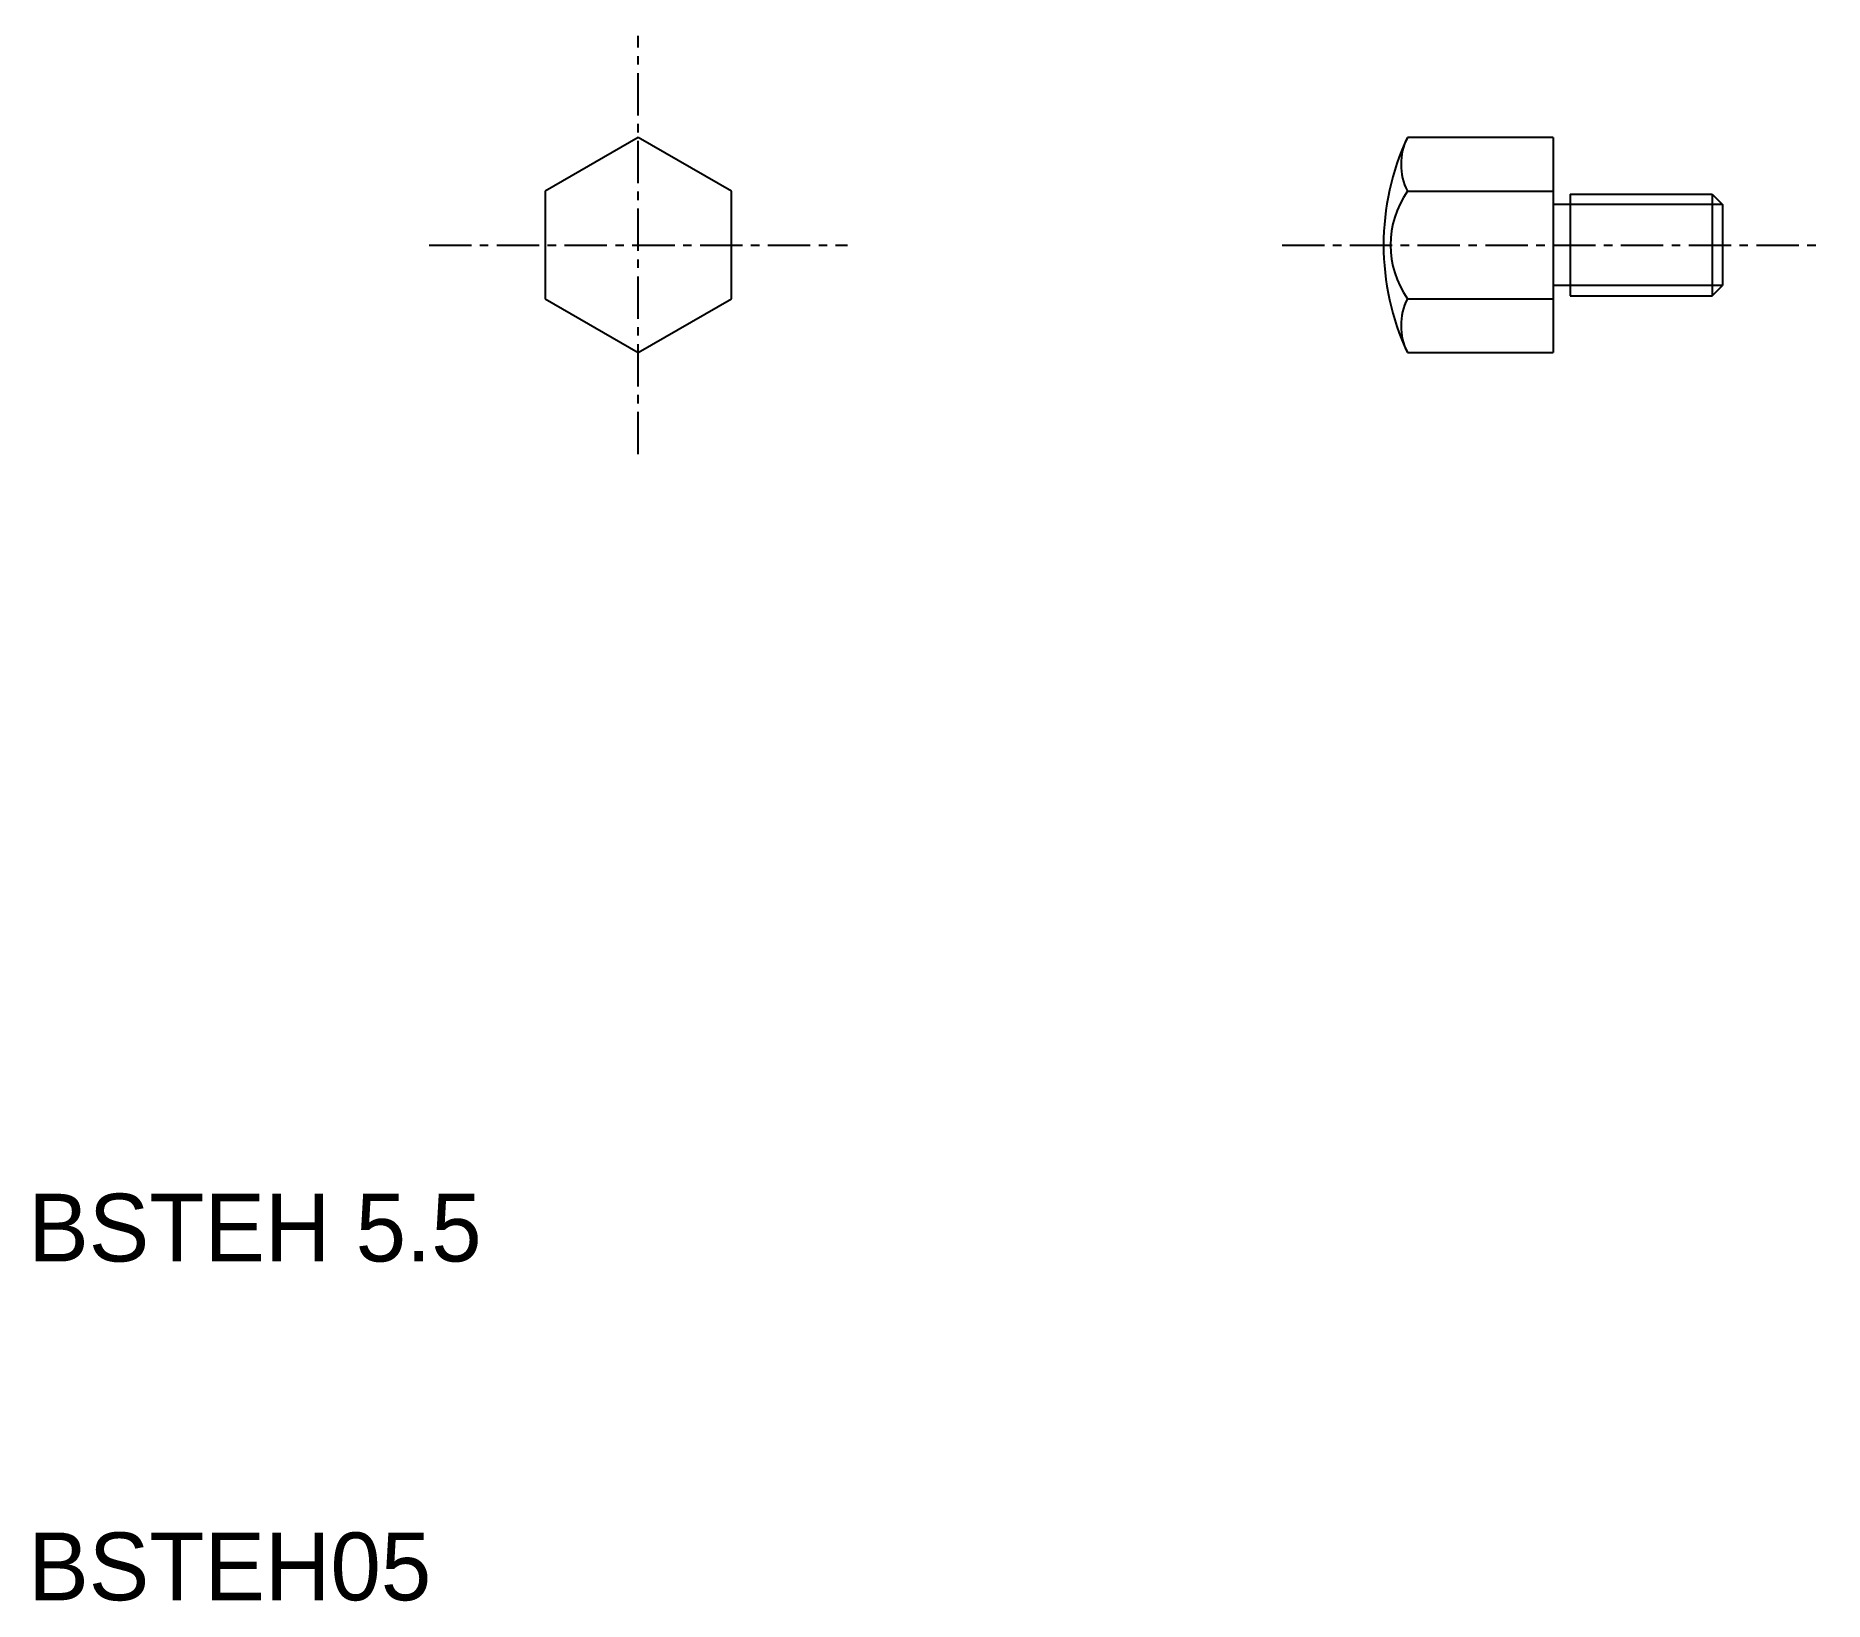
# Model space of a CAD drawing. Extents: x -247.4 to -194.6, y -821.5 to -775.3.
import ezdxf

# ---------------------------------------------------------------- set-up
doc = ezdxf.new("R2010")
doc.units = 0
doc.linetypes.add('CENTER', pattern=[2, 1.25, -0.25, 0.25, -0.25])
doc.layers.get('0').update_dxf_attribs({"linetype": 'CONTINUOUS'})
doc.layers.add('CENTER', color=1, linetype='CENTER')

msp = doc.modelspace()

# ---------------------------------------------------------------- linework, layer by layer
at = {"color": 7, "linetype": 'CONTINUOUS'}
for p, q in [((-229.595, -778.3), (-232.345, -779.888)), ((-226.845, -779.888), (-229.595, -778.3)), ((-202.595, -778.3), (-206.895, -778.3)), ((-202.595, -778.3), (-202.595, -780.282)), ((-232.345, -779.888), (-232.345, -783.063)), ((-226.845, -783.063), (-226.845, -779.888)), ((-206.895, -779.888), (-202.595, -779.888)), ((-202.095, -779.976), (-202.095, -780.282)), ((-202.095, -779.976), (-197.901, -779.976)), ((-197.901, -779.976), (-197.595, -780.282)), ((-197.901, -779.976), (-197.901, -782.976)), ((-202.095, -780.282), (-202.595, -780.282)), ((-202.595, -780.282), (-202.595, -782.669)), ((-202.095, -780.282), (-202.095, -782.669)), ((-197.595, -780.282), (-197.595, -782.669)), ((-202.595, -782.669), (-202.595, -784.651)), ((-202.095, -782.669), (-202.595, -782.669)), ((-202.095, -782.669), (-202.095, -782.976)), ((-197.901, -782.976), (-197.595, -782.669)), ((-232.345, -783.063), (-229.595, -784.651)), ((-229.595, -784.651), (-226.845, -783.063)), ((-206.895, -783.063), (-202.595, -783.063)), ((-202.095, -782.976), (-197.901, -782.976)), ((-206.895, -784.651), (-202.595, -784.651))]:
    msp.add_line(p, q, dxfattribs=at)
at = {"color": 3, "linetype": 'CONTINUOUS'}
for p, q in [((-197.595, -780.282), (-202.095, -780.282)), ((-197.595, -782.669), (-202.095, -782.669))]:
    msp.add_line(p, q, dxfattribs=at)
at = {"color": 7, "linetype": 'CONTINUOUS'}
for centre, radius, start, end in [((-200.1, -781.476), 7.5, 154.9512, 205.0488), ((-205.321, -779.094), 1.763, 153.2344, 206.7656), ((-204.624, -781.476), 2.771, 145.0397, 214.9603), ((-205.321, -783.857), 1.763, 153.2344, 206.7656)]:
    msp.add_arc(centre, radius, start, end, dxfattribs=at)
at = {"layer": 'CENTER', "color": 1, "linetype": 'CENTER'}
for p, q in [((-229.595, -787.651), (-229.595, -775.3)), ((-235.77, -781.476), (-223.419, -781.476)), ((-210.595, -781.476), (-194.595, -781.476))]:
    msp.add_line(p, q, dxfattribs=at)

# ---------------------------------------------------------------- texts
at = {"color": 7, "linetype": 'CONTINUOUS'}
for s, p in [('BSTEH 5.5', (-247.595, -811.476)), ('BSTEH05', (-247.595, -821.476))]:
    msp.add_text(s, height=2, dxfattribs=at).set_placement(p)

doc.saveas('drawing.dxf')
